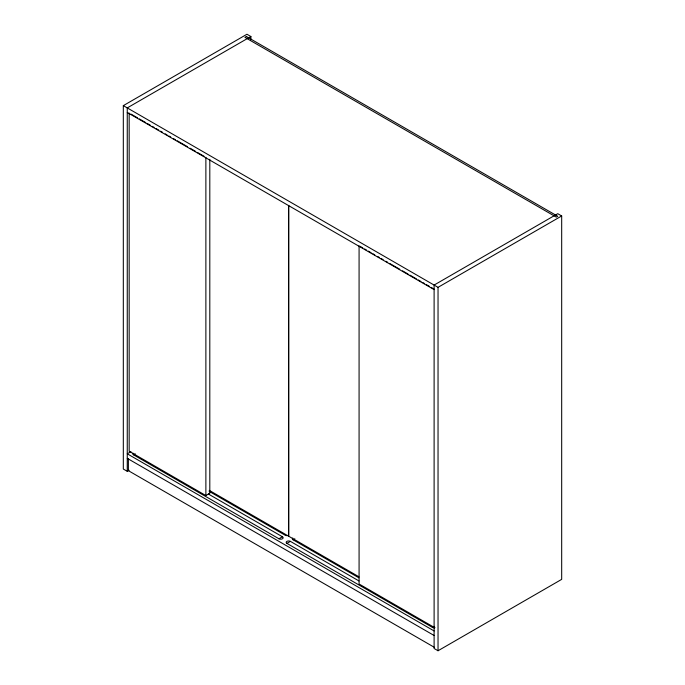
<?xml version="1.0" encoding="UTF-8"?>
<svg xmlns="http://www.w3.org/2000/svg" width="685" height="685" viewBox="0 0 685 685"><rect width="100%" height="100%" fill="white"/><g stroke="black" fill="none" stroke-linecap="round" stroke-linejoin="round"><path stroke-width="1.03" d="M129.097 470.252L127.256 471.314L123.317 469.045L123.317 105.636L246.96 34.25L250.89 36.519L250.89 39.73M250.89 36.519L127.256 107.905L127.256 471.314M130.946 451.663L127.256 453.795L434.11 630.953M133.036 453.153A2.466 1.421 0 0 0 133.489 454.806L135.236 453.795M123.317 105.636L438.04 287.34L561.683 215.955L561.683 579.364L438.04 650.75L434.11 648.481L434.11 285.063L557.744 213.686L561.683 215.955M129.165 113.034L129.165 451.261L205.877 495.555L209.807 493.286L209.807 159.322M278.941 538.778L282.425 536.766A2.466 1.421 0 0 1 282.425 538.778A2.466 1.421 0 0 1 278.941 538.778L133.489 454.806M290.406 541.373A2.466 1.421 0 0 0 286.921 541.373A2.466 1.421 0 0 0 286.921 543.385L290.406 541.373L358.957 580.948M292.778 538.033A2.466 1.421 0 0 0 293.103 539.814L294.841 538.804M286.921 543.385L432.363 627.357L434.11 626.347M131.015 114.095L137.48 117.837M139.329 118.899L145.802 122.641M147.652 123.702L150.417 125.304M152.267 126.374L154.116 127.436M155.966 128.506L158.74 130.107M160.59 131.177L162.439 132.239M165.205 133.84L167.054 134.911M168.904 135.981L170.753 137.043M173.528 138.644L175.377 139.714M177.227 140.776L187.39 146.65M190.165 148.251L195.713 151.453M197.554 152.515L204.027 156.257M360.002 246.309L362.776 247.91M364.625 248.972L366.475 250.042M368.325 251.112L371.099 252.714M372.94 253.775L374.789 254.846M377.563 256.447L379.413 257.509M381.262 258.579L383.112 259.649M385.886 261.25L387.727 262.312M389.577 263.382L399.749 269.248M402.523 270.849L408.063 274.051M409.913 275.122L416.386 278.855M418.235 279.925L421.001 281.526M422.85 282.588L424.7 283.658M426.55 284.729L429.324 286.33M431.173 287.392L433.947 288.993M127.256 112.451L434.11 289.609M209.242 490.357L288.608 536.175L288.608 205.414M358.854 576.736L288.719 536.244L288.719 205.483M209.156 491.351L285.123 535.208A2.466 1.421 0 0 0 288.411 535.302M293.103 539.814L358.871 577.789M208.308 493.971L282.425 536.766M434.872 627.76L359.077 584.005L359.077 245.769M127.256 458.342L434.11 635.5M434.307 647.299L128.378 470.672L128.378 458.685M438.04 287.34L438.04 650.75M205.877 157.319L205.877 495.555M434.744 627.725A2.466 1.421 0 0 1 432.363 627.357M246.394 36.519L244.939 37.367L556.288 217.119L557.744 216.28L246.394 36.519"/></g></svg>
